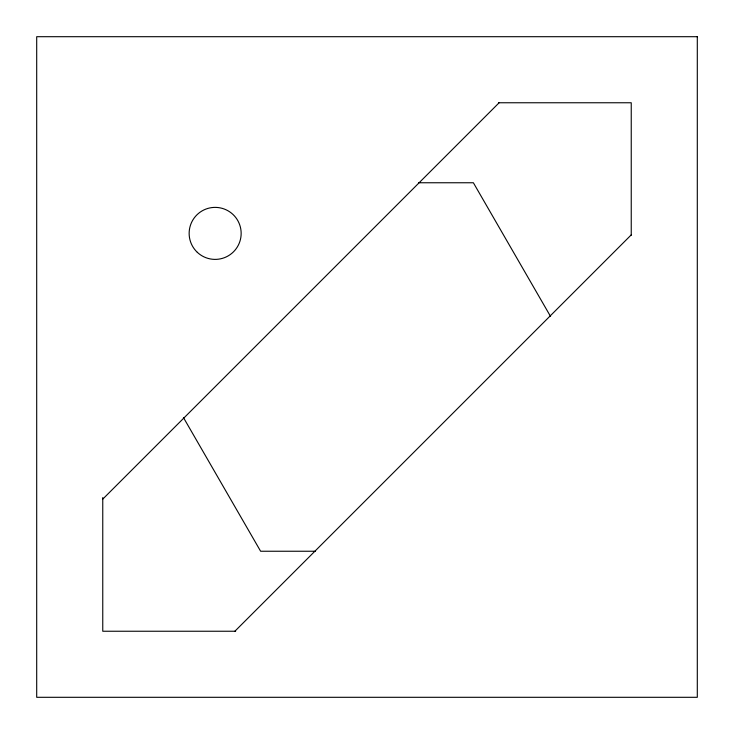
<?xml version="1.0" encoding="UTF-8"?>
<svg xmlns="http://www.w3.org/2000/svg" width="734" height="734" viewBox="0 0 734 734"><rect width="100%" height="100%" fill="white"/><g stroke="black" fill="none" stroke-linecap="round" stroke-linejoin="round"><path stroke-width="1.1" d="M102.76 499.12L499.12 102.76M234.88 631.24L631.24 234.88M498.469 102.76L631.24 102.76L631.24 235.256M418.472 182.757L473.375 182.757L550.573 316.482M315.528 551.243L260.625 551.243L183.427 417.518M235.642 631.24L102.76 631.24L102.76 497.597M697.3 36.7L36.7 36.7L36.7 697.3L697.3 697.3L697.3 36.7M197.308 252.312A26.011 26.011 0 0 0 240.458 239.376A26.011 26.011 0 0 0 207.685 208.474A26.011 26.011 0 0 0 197.308 252.312"/></g></svg>
